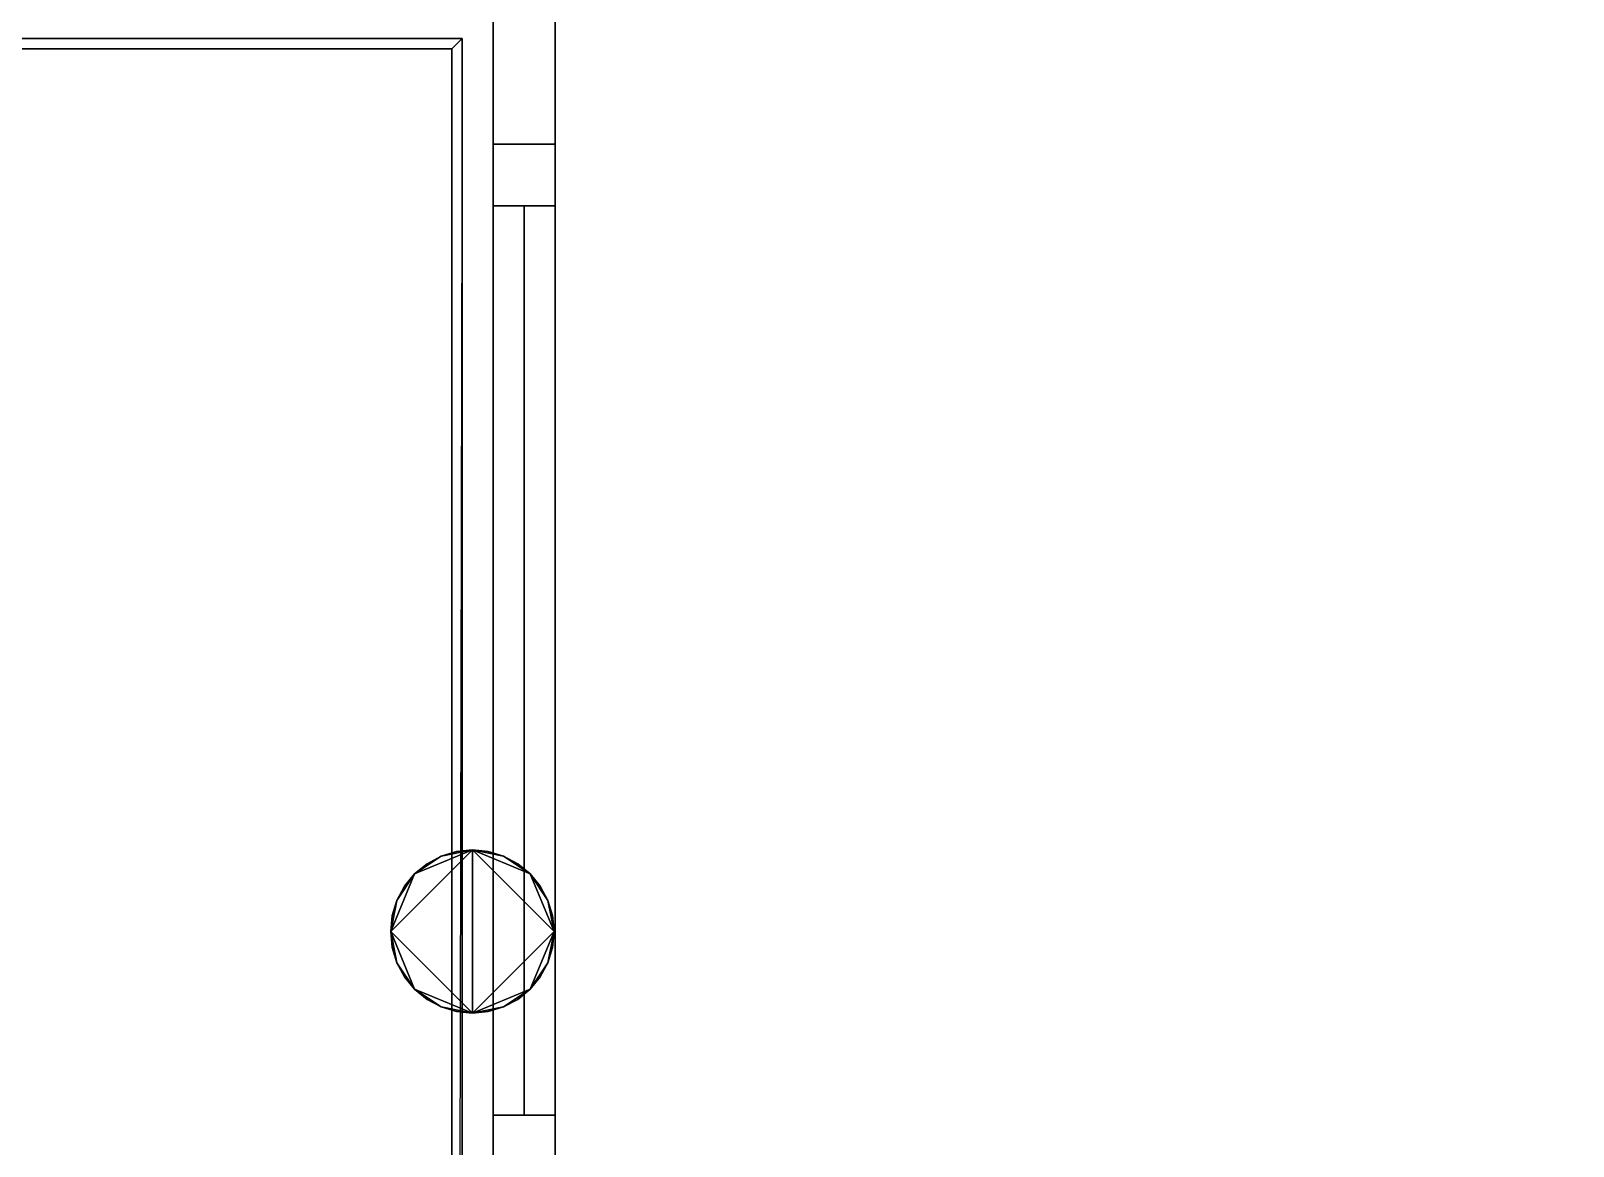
# Model space of a CAD drawing. Header units: metres. Extents: x 0 to 34.6, y -10.7 to 20.6.
# Drawn here: x 1.492 to 2.985, y 6.29 to 7.37 of the extents above; entities that cross this region are included whole.
import ezdxf

# ---------------------------------------------------------------- set-up
doc = ezdxf.new("R2010")
doc.units = ezdxf.units.M
doc.header["$MEASUREMENT"] = 0
doc.layers.get('0').update_dxf_attribs({"linetype": 'CONTINUOUS'})
doc.layers.add('PYDXF', color=90, linetype='CONTINUOUS')

msp = doc.modelspace()

# ---------------------------------------------------------------- linework, layer by layer
for points in [[(1.94, 8.2, 0.1), (1.94, 8.2, 0.1), (1.94, 7.26, 0.1)], [(2, 8.2, 0.1), (2, 6.5, 0.1), (2, 6.5, 0.1), (2, 8.2, 0.1)], [(1.91, 7.3622, 2.55), (0.24, 7.3622, 2.55), (0.24, 7.3622, 2.55), (1.91, 7.3622, 2.55)], [(0.25, 7.3522, 2.55), (1.9, 7.3522, 2.55), (1.91, 7.3622, 2.55), (0.24, 7.3622, 2.55)], [(1.9, 7.3522, 2.55), (0.25, 7.3522, 2.55), (0.24, 7.3622, 2.55), (1.91, 7.3622, 2.55)], [(1.9, 7.3522, 2.55), (1.9, 2.4, 2.55), (1.91, 2.41, 2.55), (1.91, 7.3622, 2.55)], [(1.9, 2.4, 2.55), (1.9, 7.3522, 2.55), (1.91, 7.3622, 2.55), (1.91, 2.41, 2.55)], [(1.91, 2.41, 2.55), (1.91, 2.41, 2.55), (1.91, 7.3622, 2.55)], [(1.9, 7.3522, 2.55), (0.25, 7.3522, 2.55), (0.25, 7.3522, 2.55), (1.9, 7.3522, 2.55)], [(1.9, 7.3522, 0.1), (1.9, 7.3522, 0.1), (0.25, 7.3522, 0.1)], [(1.9, 7.3522, 2.55), (1.9, 7.3522, 2.55), (1.9, 2.4, 2.55)], [(1.9, 2.4, 0.1), (1.9, 7.3522, 0.1), (1.9, 7.3522, 0.1), (1.9, 2.4, 0.1)], [(1.94, 7.26, 0.1), (2, 7.26, 0.1), (2, 7.2, 0.1), (1.94, 7.2, 0.1)], [(1.94, 7.26, 0.1), (1.94, 7.2, 0.1), (1.94, 7.2, 0.1), (1.94, 7.26, 0.1)], [(1.94, 7.26, 0.1), (1.94, 7.2, 0.1), (1.94, 7.2, 0.1), (1.94, 7.26, 0.1)], [(2, 7.26, 0.1), (1.94, 7.26, 0.1), (1.94, 7.26, 0.1), (2, 7.26, 0.1)], [(1.94, 7.26, 0.1), (1.94, 7.2, 0.1), (1.94, 7.2, 0.1), (1.94, 7.26, 0.1)], [(2, 7.26, 0.1), (1.94, 7.26, 0.1), (1.94, 7.26, 0.1), (2, 7.26, 0.1)], [(1.94, 7.26, 0.1), (1.94, 7.2, 0.1), (2, 7.2, 0.1), (2, 7.26, 0.1)], [(2, 7.26, 0.1), (1.94, 7.26, 0.1), (1.94, 7.26, 0.1), (2, 7.26, 0.1)], [(2, 7.2, 0.1), (2, 7.26, 0.1), (2, 7.26, 0.1), (2, 7.2, 0.1)], [(2, 7.2, 0.1), (2, 7.26, 0.1), (2, 7.26, 0.1), (2, 7.2, 0.1)], [(2, 7.2, 0.1), (2, 7.26, 0.1), (2, 7.26, 0.1), (2, 7.2, 0.1)], [(1.94, 7.2, 0.1), (2, 7.2, 0.1), (2, 6.32, 0.1), (1.94, 6.32, 0.1)], [(1.94, 7.2, 0.1), (1.94, 6.32, 0.1), (2, 6.32, 0.1), (2, 7.2, 0.1)], [(1.94, 7.2, 0.1), (1.94, 6.32, 0.1), (1.94, 6.32, 0.1), (1.94, 7.2, 0.1)], [(1.94, 7.2, 0.1), (2, 7.2, 0.1), (2, 7.2, 0.1), (1.94, 7.2, 0.1)], [(2, 6.32, 0.1), (2, 7.2, 0.1), (1.94, 7.2, 0.1), (1.94, 6.32, 0.1)], [(1.94, 6.32, 0.1), (1.94, 7.2, 0.1), (1.94, 7.2, 0.1), (1.94, 6.32, 0.1)], [(1.94, 6.32, 0.1), (1.94, 7.2, 0.1), (2, 7.2, 0.1), (2, 6.32, 0.1)], [(1.97, 7.2, 0.1), (1.97, 6.32, 0.1), (1.97, 6.32, 0.1), (1.97, 7.2, 0.1)], [(2, 6.32, 0.1), (2, 7.2, 0.1), (2, 7.2, 0.1), (2, 6.32, 0.1)], [(2, 6.32, 0.1), (2, 7.2, 0.1), (2, 7.2, 0.1), (2, 6.32, 0.1)], [(1.9198, 6.5767, 0.1), (1.8639, 6.5536, 0.1), (1.8408, 6.4977, 0.1)], [(1.9198, 6.5767, 0.1), (1.8408, 6.4977, 0.1), (1.9198, 6.4187, 0.1)], [(1.9198, 6.5767, 0.1), (1.8895, 6.5707, 0.1), (1.8639, 6.5536, 0.1)], [(1.8895, 6.5707, 0.1), (1.8759, 6.5634, 0.1), (1.8639, 6.5536, 0.1)], [(1.8759, 6.5634), (1.8759, 6.5634), (1.8895, 6.5707)], [(1.8759, 6.5634, 0.1), (1.8759, 6.5634, 0.1), (1.8895, 6.5707, 0.1)], [(1.9198, 6.5767, 0.1), (1.9044, 6.5752, 0.1), (1.8895, 6.5707, 0.1)], [(1.8895, 6.5707), (1.8895, 6.5707), (1.9044, 6.5752)], [(1.8895, 6.5707, 0.1), (1.8895, 6.5707, 0.1), (1.9044, 6.5752, 0.1)], [(1.9198, 6.5767), (1.9198, 6.5767), (1.9044, 6.5752)], [(1.9198, 6.5767, 0.1), (1.9198, 6.5767, 0.1), (1.9044, 6.5752, 0.1)], [(1.9198, 6.5767), (1.9198, 6.5767), (1.9352, 6.5752)], [(1.9198, 6.5767, 0.1), (1.9198, 6.5767, 0.1), (1.9352, 6.5752, 0.1)], [(1.95, 6.5707, 0.1), (1.9352, 6.5752, 0.1), (1.9198, 6.5767, 0.1)], [(1.9757, 6.5536, 0.1), (1.95, 6.5707, 0.1), (1.9198, 6.5767, 0.1)], [(1.9988, 6.4977, 0.1), (1.9757, 6.5536, 0.1), (1.9198, 6.5767, 0.1)], [(1.9198, 6.4187, 0.1), (1.9988, 6.4977, 0.1), (1.9198, 6.5767, 0.1)], [(1.9352, 6.5752), (1.9352, 6.5752), (1.95, 6.5707)], [(1.9352, 6.5752, 0.1), (1.9352, 6.5752, 0.1), (1.95, 6.5707, 0.1)], [(1.95, 6.5707), (1.95, 6.5707), (1.9637, 6.5634)], [(1.95, 6.5707, 0.1), (1.95, 6.5707, 0.1), (1.9637, 6.5634, 0.1)], [(1.9757, 6.5536, 0.1), (1.9637, 6.5634, 0.1), (1.95, 6.5707, 0.1)], [(1.8639, 6.5536, 0.1), (1.8468, 6.5279, 0.1), (1.8408, 6.4977, 0.1)], [(1.8639, 6.5536, 0.1), (1.8541, 6.5416, 0.1), (1.8468, 6.5279, 0.1)], [(1.8541, 6.5416), (1.8541, 6.5416), (1.8639, 6.5536)], [(1.8541, 6.5416, 0.1), (1.8541, 6.5416, 0.1), (1.8639, 6.5536, 0.1)], [(1.8639, 6.5536), (1.8639, 6.5536), (1.8759, 6.5634)], [(1.8639, 6.5536, 0.1), (1.8639, 6.5536, 0.1), (1.8759, 6.5634, 0.1)], [(1.9637, 6.5634), (1.9637, 6.5634), (1.9757, 6.5536)], [(1.9637, 6.5634, 0.1), (1.9637, 6.5634, 0.1), (1.9757, 6.5536, 0.1)], [(1.9757, 6.5536), (1.9757, 6.5536), (1.9855, 6.5416)], [(1.9757, 6.5536, 0.1), (1.9757, 6.5536, 0.1), (1.9855, 6.5416, 0.1)], [(1.9928, 6.5279, 0.1), (1.9855, 6.5416, 0.1), (1.9757, 6.5536, 0.1)], [(1.9988, 6.4977, 0.1), (1.9928, 6.5279, 0.1), (1.9757, 6.5536, 0.1)], [(1.8468, 6.5279), (1.8468, 6.5279), (1.8541, 6.5416)], [(1.8468, 6.5279, 0.1), (1.8468, 6.5279, 0.1), (1.8541, 6.5416, 0.1)], [(1.9855, 6.5416), (1.9855, 6.5416), (1.9928, 6.5279)], [(1.9855, 6.5416, 0.1), (1.9855, 6.5416, 0.1), (1.9928, 6.5279, 0.1)], [(1.8468, 6.5279, 0.1), (1.8423, 6.5131, 0.1), (1.8408, 6.4977, 0.1)], [(1.8423, 6.5131), (1.8423, 6.5131), (1.8468, 6.5279)], [(1.8423, 6.5131, 0.1), (1.8423, 6.5131, 0.1), (1.8468, 6.5279, 0.1)], [(1.9928, 6.5279), (1.9928, 6.5279), (1.9973, 6.5131)], [(1.9928, 6.5279, 0.1), (1.9928, 6.5279, 0.1), (1.9973, 6.5131, 0.1)], [(1.9988, 6.4977, 0.1), (1.9973, 6.5131, 0.1), (1.9928, 6.5279, 0.1)], [(1.8408, 6.4977), (1.8408, 6.4977), (1.8423, 6.5131)], [(1.8408, 6.4977, 0.1), (1.8408, 6.4977, 0.1), (1.8423, 6.5131, 0.1)], [(1.9973, 6.5131), (1.9973, 6.5131), (1.9988, 6.4977)], [(1.9973, 6.5131, 0.1), (1.9973, 6.5131, 0.1), (1.9988, 6.4977, 0.1)], [(1.8423, 6.4823), (1.8423, 6.4823), (1.8408, 6.4977)], [(1.8423, 6.4823, 0.1), (1.8423, 6.4823, 0.1), (1.8408, 6.4977, 0.1)], [(1.8408, 6.4977, 0.1), (1.8423, 6.4823, 0.1), (1.8468, 6.4674, 0.1)], [(1.8408, 6.4977, 0.1), (1.8468, 6.4674, 0.1), (1.8639, 6.4418, 0.1)], [(1.8408, 6.4977, 0.1), (1.8639, 6.4418, 0.1), (1.9198, 6.4187, 0.1)], [(1.9198, 6.4187, 0.1), (1.9757, 6.4418, 0.1), (1.9988, 6.4977, 0.1)], [(1.9757, 6.4418, 0.1), (1.9928, 6.4674, 0.1), (1.9988, 6.4977, 0.1)], [(1.9928, 6.4674, 0.1), (1.9973, 6.4823, 0.1), (1.9988, 6.4977, 0.1)], [(1.9988, 6.4977), (1.9988, 6.4977), (1.9973, 6.4823)], [(1.9988, 6.4977, 0.1), (1.9988, 6.4977, 0.1), (1.9973, 6.4823, 0.1)], [(2, 6.5, 0.1), (2, 6.4252, 0.1), (2, 6.4252, 0.1), (2, 6.5, 0.1)], [(1.8468, 6.4674), (1.8468, 6.4674), (1.8423, 6.4823)], [(1.8468, 6.4674, 0.1), (1.8468, 6.4674, 0.1), (1.8423, 6.4823, 0.1)], [(1.9973, 6.4823), (1.9973, 6.4823), (1.9928, 6.4674)], [(1.9973, 6.4823, 0.1), (1.9973, 6.4823, 0.1), (1.9928, 6.4674, 0.1)], [(1.8541, 6.4538), (1.8541, 6.4538), (1.8468, 6.4674)], [(1.8541, 6.4538, 0.1), (1.8541, 6.4538, 0.1), (1.8468, 6.4674, 0.1)], [(1.8468, 6.4674, 0.1), (1.8541, 6.4538, 0.1), (1.8639, 6.4418, 0.1)], [(1.9757, 6.4418, 0.1), (1.9855, 6.4538, 0.1), (1.9928, 6.4674, 0.1)], [(1.9928, 6.4674), (1.9928, 6.4674), (1.9855, 6.4538)], [(1.9928, 6.4674, 0.1), (1.9928, 6.4674, 0.1), (1.9855, 6.4538, 0.1)], [(1.8639, 6.4418), (1.8639, 6.4418), (1.8541, 6.4538)], [(1.8639, 6.4418, 0.1), (1.8639, 6.4418, 0.1), (1.8541, 6.4538, 0.1)], [(1.9855, 6.4538), (1.9855, 6.4538), (1.9757, 6.4418)], [(1.9855, 6.4538, 0.1), (1.9855, 6.4538, 0.1), (1.9757, 6.4418, 0.1)], [(1.8759, 6.432), (1.8759, 6.432), (1.8639, 6.4418)], [(1.8759, 6.432, 0.1), (1.8759, 6.432, 0.1), (1.8639, 6.4418, 0.1)], [(1.8639, 6.4418, 0.1), (1.8759, 6.432, 0.1), (1.8895, 6.4247, 0.1)], [(1.8639, 6.4418, 0.1), (1.8895, 6.4247, 0.1), (1.9198, 6.4187, 0.1)], [(1.9198, 6.4187, 0.1), (1.95, 6.4247, 0.1), (1.9757, 6.4418, 0.1)], [(1.95, 6.4247, 0.1), (1.9637, 6.432, 0.1), (1.9757, 6.4418, 0.1)], [(1.9757, 6.4418), (1.9757, 6.4418), (1.9637, 6.432)], [(1.9757, 6.4418, 0.1), (1.9757, 6.4418, 0.1), (1.9637, 6.432, 0.1)], [(1.8895, 6.4247), (1.8895, 6.4247), (1.8759, 6.432)], [(1.8895, 6.4247, 0.1), (1.8895, 6.4247, 0.1), (1.8759, 6.432, 0.1)], [(1.9044, 6.4202), (1.9044, 6.4202), (1.8895, 6.4247)], [(1.9044, 6.4202, 0.1), (1.9044, 6.4202, 0.1), (1.8895, 6.4247, 0.1)], [(1.8895, 6.4247, 0.1), (1.9044, 6.4202, 0.1), (1.9198, 6.4187, 0.1)], [(1.9198, 6.4187), (1.9198, 6.4187), (1.9044, 6.4202)], [(1.9198, 6.4187, 0.1), (1.9198, 6.4187, 0.1), (1.9044, 6.4202, 0.1)], [(1.9198, 6.4187, 0.1), (1.9352, 6.4202, 0.1), (1.95, 6.4247, 0.1)], [(1.9352, 6.4202), (1.9352, 6.4202), (1.9198, 6.4187)], [(1.9352, 6.4202, 0.1), (1.9352, 6.4202, 0.1), (1.9198, 6.4187, 0.1)], [(1.95, 6.4247), (1.95, 6.4247), (1.9352, 6.4202)], [(1.95, 6.4247, 0.1), (1.95, 6.4247, 0.1), (1.9352, 6.4202, 0.1)], [(1.9637, 6.432), (1.9637, 6.432), (1.95, 6.4247)], [(1.9637, 6.432, 0.1), (1.9637, 6.432, 0.1), (1.95, 6.4247, 0.1)], [(2, 6.4252, 0.1), (2, 6.4154, 0.1), (2, 6.4154, 0.1), (2, 6.4252, 0.1)], [(2, 6.4154, 0.1), (2, 6.4, 0.1), (2, 6.4, 0.1), (2, 6.4154, 0.1)], [(2, 6.4, 0.1), (2, 4.3677, 0.1), (2, 4.3677, 0.1), (2, 6.4, 0.1)], [(1.94, 6.32, 0.1), (2, 6.32, 0.1), (2, 6.26, 0.1), (1.94, 6.26, 0.1)], [(1.94, 6.32, 0.1), (1.94, 6.26, 0.1), (1.94, 6.26, 0.1), (1.94, 6.32, 0.1)], [(2, 6.32, 0.1), (1.94, 6.32, 0.1), (1.94, 6.32, 0.1), (2, 6.32, 0.1)], [(1.94, 6.32, 0.1), (1.94, 6.26, 0.1), (1.94, 6.26, 0.1), (1.94, 6.32, 0.1)], [(1.94, 6.32, 0.1), (1.94, 6.26, 0.1), (2, 6.26, 0.1), (2, 6.32, 0.1)], [(1.94, 6.32, 0.1), (1.94, 6.26, 0.1), (1.94, 6.26, 0.1), (1.94, 6.32, 0.1)], [(2, 6.26, 0.1), (2, 6.32, 0.1), (2, 6.32, 0.1), (2, 6.26, 0.1)], [(2, 6.26, 0.1), (2, 6.32, 0.1), (2, 6.32, 0.1), (2, 6.26, 0.1)], [(2, 6.26, 0.1), (2, 6.32, 0.1), (2, 6.32, 0.1), (2, 6.26, 0.1)]]:
    msp.add_3dface(points)
at = {"layer": 'PYDXF', "linetype": 'Continuous', "elevation": 0.1}
for points in [[(2, 2.5), (2, 8.2), (8.2981, 8.2), (8.2981, 6.5045), (8.2981, 2.5)], [(29.76, 2.41), (29.76, 0.29), (0.24, 0.29), (0.24, 7.3622), (1.91, 7.3622), (1.9, 2.4)]]:
    msp.add_lwpolyline(points, close=True, dxfattribs=at)

doc.saveas('drawing.dxf')
